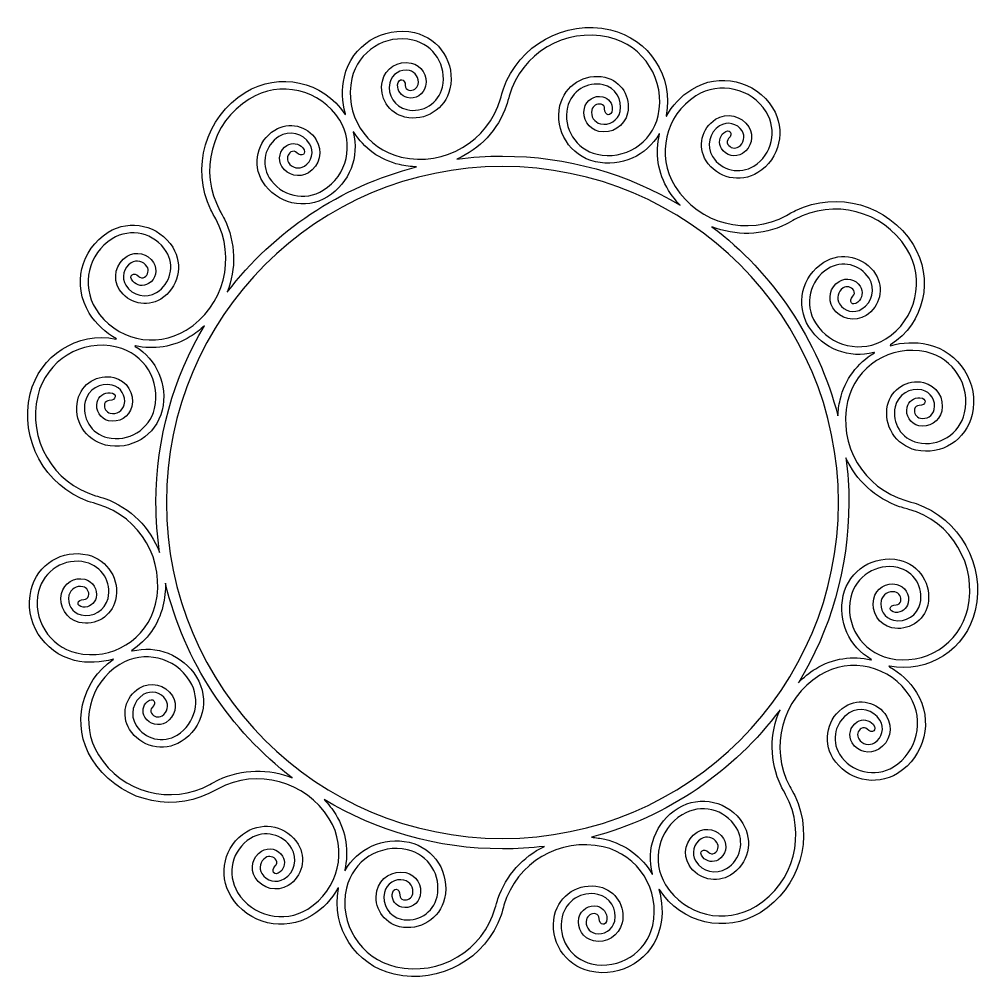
# Model space of a CAD drawing. Header units: centimetres. Extents: x -51.2 to 44.2, y -63.8 to 31.5.
import ezdxf

# ---------------------------------------------------------------- set-up
doc = ezdxf.new("R2010")
doc.units = ezdxf.units.CM
doc.header["$MEASUREMENT"] = 0
doc.layers.add('layer 1', color=7, linetype='Continuous')

msp = doc.modelspace()

# ---------------------------------------------------------------- linework, layer by layer
at = {"layer": 'layer 1', "color": 251}
for points, knots in [([(37.28636, -16.3143), (37.10999, -16.25284), (36.45305, -16.07352), (36.29408, -16.02708), (36.29408, -16.02708), (32.12767, -14.81086), (29.56474, -10.53108), (30.53639, -6.24091), (30.53639, -6.24091), (31.32438, -2.75669), (34.8013, -0.56264), (38.2851, -1.35147), (38.2851, -1.35147), (40.99157, -1.96393), (42.69411, -4.66367), (42.08263, -7.37014), (42.08263, -7.37014), (41.61076, -9.45264), (39.53177, -10.76357), (37.44884, -10.29227), (37.44884, -10.29227), (35.8643, -9.93307), (34.86711, -8.3519), (35.22532, -6.76694), (35.22532, -6.76694), (35.49402, -5.58117), (36.67741, -4.83485), (37.8636, -5.10312), (37.8636, -5.10312), (38.73129, -5.29928), (39.27598, -6.165), (39.08024, -7.03269), (39.08024, -7.03269), (38.94148, -7.64375), (38.33098, -8.02904), (37.71754, -7.88985), (37.71754, -7.88985), (37.31064, -7.79795), (37.05443, -7.39048), (37.14675, -6.98204), (37.14675, -6.98204), (37.19502, -6.76834), (37.38795, -6.62424), (37.6001, -6.62859), (37.6001, -6.62859), (38.30727, -6.64361), (38.40927, -5.9224), (37.67222, -5.87217), (37.67222, -5.87217), (37.08586, -5.83204), (36.54004, -6.22309), (36.40563, -6.81479), (36.40563, -6.81479), (36.22154, -7.63168), (36.73241, -8.44521), (37.55029, -8.63084), (37.55029, -8.63084), (38.57218, -8.86193), (39.58873, -8.22141), (39.82039, -7.19952), (39.82039, -7.19952), (40.10943, -5.92282), (39.30993, -4.65258), (38.03184, -4.36298), (38.03184, -4.36298), (36.43523, -4.00196), (34.84719, -5.00308), (34.48518, -6.59913), (34.48518, -6.59913), (34.03366, -8.59548), (35.28524, -10.58075), (37.28117, -11.03227), (37.28117, -11.03227), (39.77689, -11.5973), (42.2576, -10.03311), (42.8232, -7.53739), (42.8232, -7.53739), (43.5284, -4.41812), (41.57316, -1.31766), (38.45333, -0.61147), (38.45333, -0.61147), (37.19165, -0.32524), (35.93193, -0.3895), (34.77478, -0.73761), (34.77478, -0.73761), (34.68863, -0.76413), (34.75486, -0.6777), (34.77956, -0.6617), (34.77956, -0.6617), (38.10676, 1.48156), (39.0982, 5.90951), (36.9882, 9.27039), (36.9882, 9.27039), (34.51465, 13.21104), (29.50384, 14.58918), (25.40871, 12.61696), (25.40871, 12.61696), (25.23949, 12.53572), (24.6478, 12.20024), (24.50229, 12.12096), (24.50229, 12.12096), (20.69129, 10.04197), (15.85602, 11.26773), (13.51632, 14.9937), (13.51632, 14.9937), (11.6172, 18.01924), (12.53414, 22.02696), (15.55912, 23.92678), (15.55912, 23.92678), (17.90933, 25.40159), (21.02145, 24.68993), (22.49668, 22.33971), (22.49668, 22.33971), (23.63166, 20.53096), (23.0836, 18.1357), (21.27429, 16.99974), (21.27429, 16.99974), (19.89853, 16.13598), (18.0756, 16.5527), (17.21142, 17.92986), (17.21142, 17.92986), (16.56515, 18.95947), (16.87776, 20.32358), (17.90835, 20.97027), (17.90835, 20.97027), (18.66056, 21.44256), (19.65776, 21.21441), (20.13103, 20.4608), (20.13103, 20.4608), (20.46455, 19.92958), (20.30221, 19.22578), (19.77043, 18.8917), (19.77043, 18.8917), (19.41656, 18.66944), (18.94722, 18.77762), (18.7244, 19.13247), (18.7244, 19.13247), (18.60837, 19.3181), (18.64316, 19.55635), (18.79695, 19.70284), (18.79695, 19.70284), (19.30824, 20.19112), (18.87229, 20.77454), (18.31441, 20.29018), (18.31441, 20.29018), (17.86977, 19.90447), (17.75948, 19.24276), (18.08192, 18.72879), (18.08192, 18.72879), (18.52769, 18.01924), (19.46441, 17.80372), (20.17452, 18.24879), (20.17452, 18.24879), (21.06101, 18.80625), (21.33083, 19.97644), (20.77394, 20.86448), (20.77394, 20.86448), (20.07743, 21.97336), (18.61412, 22.30983), (17.50383, 21.61318), (17.50383, 21.61318), (16.11798, 20.74311), (15.69887, 18.91302), (16.56894, 17.52618), (16.56894, 17.52618), (17.65705, 15.79278), (19.94441, 15.26871), (21.6788, 16.35739), (21.6788, 16.35739), (23.84437, 17.71757), (24.49991, 20.57642), (23.13959, 22.74339), (23.13959, 22.74339), (21.43901, 25.45182), (17.86486, 26.27012), (15.156, 24.56968), (15.156, 24.56968), (14.07027, 23.88805), (13.22924, 22.9648), (12.65551, 21.91485), (12.65551, 21.91485), (12.62408, 21.85732), (12.61047, 21.954), (12.61538, 21.97869), (12.61538, 21.97869), (13.3791, 25.80849), (10.95535, 29.57319), (7.12302, 30.44621), (7.12302, 30.44621), (2.58801, 31.47961), (-1.92833, 28.907), (-3.42588, 24.61557), (-3.42588, 24.61557), (-3.4872, 24.43863), (-3.66806, 23.78268), (-3.7145, 23.6237), (-3.7145, 23.6237), (-4.93647, 19.45827), (-9.22019, 16.90166), (-13.50881, 17.87907), (-13.50881, 17.87907), (-16.99261, 18.67281), (-19.1809, 22.15268), (-18.38758, 25.63591), (-18.38758, 25.63591), (-17.77133, 28.34098), (-15.06865, 30.04057), (-12.36373, 29.42376), (-12.36373, 29.42376), (-10.28178, 28.94965), (-8.97366, 26.86953), (-9.44735, 24.78661), (-9.44735, 24.78661), (-9.80893, 23.20263), (-11.39165, 22.20726), (-12.97619, 22.56786), (-12.97619, 22.56786), (-14.1614, 22.8381), (-14.90631, 24.02345), (-14.63607, 25.20908), (-14.63607, 25.20908), (-14.43879, 26.07537), (-13.57265, 26.61964), (-12.70539, 26.4225), (-12.70539, 26.4225), (-12.09349, 26.28275), (-11.70959, 25.67169), (-11.84991, 25.05881), (-11.84991, 25.05881), (-11.94223, 24.65177), (-12.3497, 24.39612), (-12.75856, 24.48886), (-12.75856, 24.48886), (-12.97184, 24.53769), (-13.11636, 24.73104), (-13.11145, 24.94277), (-13.11145, 24.94277), (-13.09601, 25.64994), (-13.81623, 25.75349), (-13.86745, 25.01573), (-13.86745, 25.01573), (-13.90856, 24.42937), (-13.51849, 23.8837), (-12.9268, 23.7483), (-12.9268, 23.7483), (-12.1099, 23.56267), (-11.29539, 24.07312), (-11.10934, 24.89016), (-11.10934, 24.89016), (-10.87628, 25.91204), (-11.51484, 26.92958), (-12.53631, 27.1625), (-12.53631, 27.1625), (-13.81343, 27.45309), (-15.08521, 26.65542), (-15.37622, 25.37788), (-15.37622, 25.37788), (-15.74018, 23.78169), (-14.74145, 22.19182), (-13.14484, 21.82828), (-13.14484, 21.82828), (-11.14891, 21.37395), (-9.16224, 22.62258), (-8.70777, 24.61795), (-8.70777, 24.61795), (-8.13937, 27.11227), (-9.70019, 29.59592), (-12.19493, 30.16433), (-12.19493, 30.16433), (-15.3128, 30.87444), (-18.41719, 28.92299), (-19.12773, 25.80471), (-19.12773, 25.80471), (-19.412, 24.55748), (-19.35447, 23.31235), (-19.01842, 22.16671), (-19.01842, 22.16671), (-18.99724, 22.09473), (-19.0267, 22.07045), (-19.06585, 22.12896), (-19.06585, 22.12896), (-21.22412, 25.37016), (-25.58192, 26.33158), (-28.91249, 24.25974), (-28.91249, 24.25974), (-32.8617, 21.80176), (-34.26061, 16.79628), (-32.30481, 12.69329), (-32.30481, 12.69329), (-32.22455, 12.52464), (-31.89103, 11.93154), (-31.81231, 11.78548), (-31.81231, 11.78548), (-29.74875, 7.9662), (-30.99388, 3.13527), (-34.72897, 0.81171), (-34.72897, 0.81171), (-37.76222, -1.07548), (-41.76615, -0.14311), (-43.65377, 2.89014), (-43.65377, 2.89014), (-45.11946, 5.2457), (-44.39489, 8.35486), (-42.03934, 9.82097), (-42.03934, 9.82097), (-40.22567, 10.9488), (-37.83238, 10.39134), (-36.70371, 8.57767), (-36.70371, 8.57767), (-35.84571, 7.19771), (-36.27057, 5.37717), (-37.65012, 4.51874), (-37.65012, 4.51874), (-38.68267, 3.87625), (-40.04481, 4.19336), (-40.68772, 5.22689), (-40.68772, 5.22689), (-41.15706, 5.98093), (-40.92457, 6.97826), (-40.16955, 7.44704), (-40.16955, 7.44704), (-39.63679, 7.77874), (-38.93397, 7.61429), (-38.60185, 7.08069), (-38.60185, 7.08069), (-38.381, 6.7264), (-38.49128, 6.25748), (-38.84697, 6.03607), (-38.84697, 6.03607), (-39.03261, 5.92059), (-39.27085, 5.95679), (-39.41692, 6.11001), (-39.41692, 6.11001), (-39.90366, 6.62384), (-40.48764, 6.19027), (-40.00609, 5.63001), (-40.00609, 5.63001), (-39.62233, 5.18438), (-38.96105, 5.07129), (-38.44582, 5.39176), (-38.44582, 5.39176), (-37.7343, 5.83458), (-37.51471, 6.7699), (-37.95754, 7.48184), (-37.95754, 7.48184), (-38.51107, 8.37128), (-39.68028, 8.64544), (-40.5707, 8.09192), (-40.5707, 8.09192), (-41.68253, 7.39976), (-42.02433, 5.93799), (-41.33259, 4.82574), (-41.33259, 4.82574), (-40.46729, 3.43596), (-38.63917, 3.00871), (-37.24896, 3.87387), (-37.24896, 3.87387), (-35.51163, 4.95525), (-34.97802, 7.24022), (-36.05926, 8.97798), (-36.05926, 8.97798), (-37.41088, 11.15029), (-40.26721, 11.81649), (-42.44007, 10.46543), (-42.44007, 10.46543), (-45.15524, 8.77593), (-45.98757, 5.20472), (-44.29808, 2.48941), (-44.29808, 2.48941), (-43.61223, 1.38783), (-42.67874, 0.53558), (-41.61434, -0.04293), (-41.61434, -0.04293), (-41.57238, -0.06664), (-41.60816, -0.08404), (-41.6685, -0.07253), (-41.6685, -0.07253), (-45.46645, 0.68459), (-49.21375, -1.69187), (-50.12002, -5.49081), (-50.12002, -5.49081), (-51.19944, -10.01627), (-48.67327, -14.5576), (-44.39728, -16.0992), (-44.39728, -16.0992), (-44.22133, -16.16206), (-43.56677, -16.34952), (-43.40822, -16.39792), (-43.40822, -16.39792), (-39.255, -17.66143), (-36.74328, -21.97138), (-37.76377, -26.25032), (-37.76377, -26.25032), (-38.59273, -29.72528), (-42.09434, -31.8778), (-45.57, -31.0494), (-45.57, -31.0494), (-48.26819, -30.40495), (-49.93972, -27.68599), (-49.2964, -24.98724), (-49.2964, -24.98724), (-48.80096, -22.90964), (-46.70681, -21.62327), (-44.62921, -22.11871), (-44.62921, -22.11871), (-43.04902, -22.4953), (-42.07021, -24.08854), (-42.44723, -25.66971), (-42.44723, -25.66971), (-42.72953, -26.85254), (-43.92162, -27.5844), (-45.10487, -27.30266), (-45.10487, -27.30266), (-45.96919, -27.09668), (-46.50476, -26.22464), (-46.29794, -25.35892), (-46.29794, -25.35892), (-46.15286, -24.74885), (-45.53703, -24.37225), (-44.92611, -24.51733), (-44.92611, -24.51733), (-44.52005, -24.61401), (-44.26819, -25.02442), (-44.36529, -25.43245), (-44.36529, -25.43245), (-44.41664, -25.64558), (-44.61083, -25.78715), (-44.82256, -25.78042), (-44.82256, -25.78042), (-45.52987, -25.75769), (-45.64058, -26.47692), (-44.9038, -26.536), (-44.9038, -26.536), (-44.318, -26.58286), (-43.76784, -26.19813), (-43.62725, -25.60882), (-43.62725, -25.60882), (-43.43235, -24.79291), (-43.93509, -23.97349), (-44.75016, -23.77873), (-44.75016, -23.77873), (-45.7691, -23.53599), (-46.79296, -24.16403), (-47.03654, -25.18297), (-47.03654, -25.18297), (-47.34003, -26.45714), (-46.55513, -27.73664), (-45.28082, -28.04126), (-45.28082, -28.04126), (-43.68856, -28.42122), (-42.08859, -27.43848), (-41.70863, -25.84566), (-41.70863, -25.84566), (-41.23395, -23.85506), (-42.46224, -21.85534), (-44.45326, -21.38067), (-44.45326, -21.38067), (-46.94183, -20.78701), (-49.44092, -22.32174), (-50.03443, -24.81073), (-50.03443, -24.81073), (-50.77696, -27.92185), (-48.85694, -31.04547), (-45.74595, -31.78744), (-45.74595, -31.78744), (-44.44077, -32.09879), (-43.13461, -32.03453), (-41.93874, -31.66466), (-41.93874, -31.66466), (-41.8923, -31.65119), (-41.88654, -31.67631), (-41.92807, -31.70535), (-41.92807, -31.70535), (-45.1363, -33.86265), (-46.09392, -38.18747), (-44.04636, -41.50738), (-44.04636, -41.50738), (-41.60325, -45.46683), (-36.60353, -46.88412), (-32.49282, -44.94375), (-32.49282, -44.94375), (-32.32417, -44.86447), (-31.72967, -44.53292), (-31.5836, -44.45462), (-31.5836, -44.45462), (-27.75619, -42.4065), (-22.93003, -43.67014), (-20.62092, -47.41295), (-20.62092, -47.41295), (-18.74482, -50.45393), (-19.69234, -54.45393), (-22.73373, -56.32947), (-22.73373, -56.32947), (-25.09462, -57.78647), (-28.20083, -57.05025), (-29.65783, -54.68895), (-29.65783, -54.68895), (-30.77878, -52.87135), (-30.21178, -50.48059), (-28.39418, -49.35907), (-28.39418, -49.35907), (-27.01127, -48.50542), (-25.19227, -48.93702), (-24.33862, -50.32007), (-24.33862, -50.32007), (-23.70062, -51.35445), (-24.02348, -52.71617), (-25.05842, -53.35529), (-25.05842, -53.35529), (-25.81484, -53.82168), (-26.81021, -53.58484), (-27.27716, -52.82828), (-27.27716, -52.82828), (-27.60633, -52.29467), (-27.43908, -51.59283), (-26.90449, -51.26268), (-26.90449, -51.26268), (-26.54965, -51.04323), (-26.08073, -51.15478), (-25.86128, -51.51159), (-25.86128, -51.51159), (-25.74622, -51.69765), (-25.78298, -51.93604), (-25.93719, -52.08056), (-25.93719, -52.08056), (-26.45297, -52.56533), (-26.02081, -53.1517), (-25.45957, -52.67169), (-25.45957, -52.67169), (-25.01239, -52.28934), (-24.8965, -51.62861), (-25.215, -51.11227), (-25.215, -51.11227), (-25.6553, -50.39934), (-26.5902, -50.17597), (-27.30368, -50.61641), (-27.30368, -50.61641), (-28.19508, -51.16643), (-28.47346, -52.3348), (-27.92344, -53.22718), (-27.92344, -53.22718), (-27.23549, -54.3414), (-25.77471, -54.68895), (-24.66007, -54.00156), (-24.66007, -54.00156), (-23.2665, -53.14159), (-22.83293, -51.31488), (-23.69276, -49.92172), (-23.69276, -49.92172), (-24.76685, -48.17962), (-27.05042, -47.63815), (-28.79253, -48.71224), (-28.79253, -48.71224), (-30.96974, -50.05614), (-31.64646, -52.91008), (-30.30354, -55.08772), (-30.30354, -55.08772), (-28.62429, -57.80864), (-25.05687, -58.65514), (-22.33497, -56.97575), (-22.33497, -56.97575), (-21.22174, -56.28836), (-20.36036, -55.34827), (-19.77835, -54.27517), (-19.77835, -54.27517), (-19.7291, -54.18467), (-19.69234, -54.23785), (-19.70581, -54.30646), (-19.70581, -54.30646), (-20.46279, -58.13444), (-18.03919, -61.89381), (-14.20924, -62.76584), (-14.20924, -62.76584), (-9.67269, -63.79727), (-5.15789, -61.22326), (-3.66132, -56.93085), (-3.66132, -56.93085), (-3.60043, -56.75434), (-3.41957, -56.09796), (-3.37312, -55.93899), (-3.37312, -55.93899), (-2.15311, -51.77314), (2.13074, -49.21554), (6.41978, -50.19098), (6.41978, -50.19098), (9.904, -50.98318), (12.09328, -54.46319), (11.30052, -57.94642), (11.30052, -57.94642), (10.68567, -60.65247), (7.98355, -62.35207), (5.27807, -61.73708), (5.27807, -61.73708), (3.19598, -61.26339), (1.88702, -59.18299), (2.36071, -57.10006), (2.36071, -57.10006), (2.72089, -55.51595), (4.30402, -54.51973), (5.88856, -54.88076), (5.88856, -54.88076), (7.0742, -55.15001), (7.81911, -56.33438), (7.54943, -57.521), (7.54943, -57.521), (7.35215, -58.38728), (6.48601, -58.93211), (5.61874, -58.73525), (5.61874, -58.73525), (5.00783, -58.59564), (4.62295, -57.98417), (4.76228, -57.37171), (4.76228, -57.37171), (4.85503, -56.96424), (5.26305, -56.70845), (5.67192, -56.80176), (5.67192, -56.80176), (5.88519, -56.84961), (6.02915, -57.04296), (6.02438, -57.25469), (6.02438, -57.25469), (6.00937, -57.96242), (6.73015, -58.06485), (6.7808, -57.32821), (6.7808, -57.32821), (6.82149, -56.74087), (6.43143, -56.19604), (5.84015, -56.06078), (5.84015, -56.06078), (5.02284, -55.87514), (4.20833, -56.3856), (4.0227, -57.20347), (4.0227, -57.20347), (3.78964, -58.2248), (4.42876, -59.2429), (5.45051, -59.47484), (5.45051, -59.47484), (6.72763, -59.76542), (7.99899, -58.96691), (8.28999, -57.68979), (8.28999, -57.68979), (8.65256, -56.09319), (7.6534, -54.50374), (6.0568, -54.14019), (6.0568, -54.14019), (4.06128, -53.68684), (2.07461, -54.9359), (1.62071, -56.93183), (1.62071, -56.93183), (1.05272, -59.42601), (2.61495, -61.90924), (5.10983, -62.47666), (5.10983, -62.47666), (8.22854, -63.18636), (11.33139, -61.2335), (12.04108, -58.11508), (12.04108, -58.11508), (12.33209, -56.83516), (12.2639, -55.55748), (11.90372, -54.38728), (11.90372, -54.38728), (11.88113, -54.31432), (11.95788, -54.38237), (11.96953, -54.40075), (11.96953, -54.40075), (14.08584, -57.75644), (18.51604, -58.78605), (21.89783, -56.69541), (21.89783, -56.69541), (25.85532, -54.24949), (27.26826, -49.24795), (25.32452, -45.13906), (25.32452, -45.13906), (25.24426, -44.96985), (24.91271, -44.37577), (24.83441, -44.23027), (24.83441, -44.23027), (22.78193, -40.40439), (24.04165, -35.57725), (27.78306, -33.26464), (27.78306, -33.26464), (30.82207, -31.38629), (34.82305, -32.32988), (36.70154, -35.36889), (36.70154, -35.36889), (38.16036, -37.72879), (37.42709, -40.83599), (35.06677, -42.29439), (35.06677, -42.29439), (33.25016, -43.4173), (30.85841, -42.85311), (29.73592, -41.03607), (29.73592, -41.03607), (28.88086, -39.65358), (29.31147, -37.83416), (30.69396, -36.97953), (30.69396, -36.97953), (31.72792, -36.33999), (33.08964, -36.66242), (33.7296, -37.69694), (33.7296, -37.69694), (34.19656, -38.45336), (33.96126, -39.44817), (33.2047, -39.91653), (33.2047, -39.91653), (32.67109, -40.2457), (31.96813, -40.07943), (31.63756, -39.5454), (31.63756, -39.5454), (31.41811, -39.18999), (31.52924, -38.72163), (31.88647, -38.50078), (31.88647, -38.50078), (32.07168, -38.38573), (32.31049, -38.42249), (32.45543, -38.57711), (32.45543, -38.57711), (32.94035, -39.09192), (33.52657, -38.65976), (33.04615, -38.09809), (33.04615, -38.09809), (32.6638, -37.65148), (32.00307, -37.53642), (31.48672, -37.85549), (31.48672, -37.85549), (30.77422, -38.29579), (30.55183, -39.23167), (30.99269, -39.94459), (30.99269, -39.94459), (31.54285, -40.83557), (32.71206, -41.11254), (33.60402, -40.56196), (33.60402, -40.56196), (34.71768, -39.87303), (35.06383, -38.41183), (34.37504, -37.29803), (34.37504, -37.29803), (33.51409, -35.90502), (31.68681, -35.47328), (30.29422, -36.33423), (30.29422, -36.33423), (28.55351, -37.40972), (28.01359, -39.69371), (29.09006, -41.4354), (29.09006, -41.4354), (30.43537, -43.61107), (33.28973, -44.28639), (35.46596, -42.94066), (35.46596, -42.94066), (38.18646, -41.25889), (39.02861, -37.69063), (37.34782, -34.97012), (37.34782, -34.97012), (36.66282, -33.86265), (35.72792, -33.00506), (34.66113, -32.42361), (34.66113, -32.42361), (34.58859, -32.38446), (34.59547, -32.34433), (34.6558, -32.35598), (34.6558, -32.35598), (38.4929, -33.12264), (42.26335, -30.69357), (43.13202, -26.85492), (43.13202, -26.85492), (44.15924, -22.31795), (41.5799, -17.80553), (37.28636, -16.3143)], [0, 0, 0, 0, 0.00520833, 0.00520833, 0.00520833, 0.00520833, 0.01041667, 0.01041667, 0.01041667, 0.01041667, 0.015625, 0.015625, 0.015625, 0.015625, 0.02083333, 0.02083333, 0.02083333, 0.02083333, 0.02604167, 0.02604167, 0.02604167, 0.02604167, 0.03125, 0.03125, 0.03125, 0.03125, 0.03645833, 0.03645833, 0.03645833, 0.03645833, 0.04166667, 0.04166667, 0.04166667, 0.04166667, 0.046875, 0.046875, 0.046875, 0.046875, 0.05208333, 0.05208333, 0.05208333, 0.05208333, 0.05729167, 0.05729167, 0.05729167, 0.05729167, 0.0625, 0.0625, 0.0625, 0.0625, 0.06770833, 0.06770833, 0.06770833, 0.06770833, 0.07291667, 0.07291667, 0.07291667, 0.07291667, 0.078125, 0.078125, 0.078125, 0.078125, 0.08333333, 0.08333333, 0.08333333, 0.08333333, 0.08854167, 0.08854167, 0.08854167, 0.08854167, 0.09375, 0.09375, 0.09375, 0.09375, 0.09895833, 0.09895833, 0.09895833, 0.09895833, 0.10416667, 0.10416667, 0.10416667, 0.10416667, 0.109375, 0.109375, 0.109375, 0.109375, 0.11458333, 0.11458333, 0.11458333, 0.11458333, 0.11979167, 0.11979167, 0.11979167, 0.11979167, 0.125, 0.125, 0.125, 0.125, 0.13020833, 0.13020833, 0.13020833, 0.13020833, 0.13541667, 0.13541667, 0.13541667, 0.13541667, 0.140625, 0.140625, 0.140625, 0.140625, 0.14583333, 0.14583333, 0.14583333, 0.14583333, 0.15104167, 0.15104167, 0.15104167, 0.15104167, 0.15625, 0.15625, 0.15625, 0.15625, 0.16145833, 0.16145833, 0.16145833, 0.16145833, 0.16666667, 0.16666667, 0.16666667, 0.16666667, 0.171875, 0.171875, 0.171875, 0.171875, 0.17708333, 0.17708333, 0.17708333, 0.17708333, 0.18229167, 0.18229167, 0.18229167, 0.18229167, 0.1875, 0.1875, 0.1875, 0.1875, 0.19270833, 0.19270833, 0.19270833, 0.19270833, 0.19791667, 0.19791667, 0.19791667, 0.19791667, 0.203125, 0.203125, 0.203125, 0.203125, 0.20833333, 0.20833333, 0.20833333, 0.20833333, 0.21354167, 0.21354167, 0.21354167, 0.21354167, 0.21875, 0.21875, 0.21875, 0.21875, 0.22395833, 0.22395833, 0.22395833, 0.22395833, 0.22916667, 0.22916667, 0.22916667, 0.22916667, 0.234375, 0.234375, 0.234375, 0.234375, 0.23958333, 0.23958333, 0.23958333, 0.23958333, 0.24479167, 0.24479167, 0.24479167, 0.24479167, 0.25, 0.25, 0.25, 0.25, 0.25520833, 0.25520833, 0.25520833, 0.25520833, 0.26041667, 0.26041667, 0.26041667, 0.26041667, 0.265625, 0.265625, 0.265625, 0.265625, 0.27083333, 0.27083333, 0.27083333, 0.27083333, 0.27604167, 0.27604167, 0.27604167, 0.27604167, 0.28125, 0.28125, 0.28125, 0.28125, 0.28645833, 0.28645833, 0.28645833, 0.28645833, 0.29166667, 0.29166667, 0.29166667, 0.29166667, 0.296875, 0.296875, 0.296875, 0.296875, 0.30208333, 0.30208333, 0.30208333, 0.30208333, 0.30729167, 0.30729167, 0.30729167, 0.30729167, 0.3125, 0.3125, 0.3125, 0.3125, 0.31770833, 0.31770833, 0.31770833, 0.31770833, 0.32291667, 0.32291667, 0.32291667, 0.32291667, 0.328125, 0.328125, 0.328125, 0.328125, 0.33333333, 0.33333333, 0.33333333, 0.33333333, 0.33854167, 0.33854167, 0.33854167, 0.33854167, 0.34375, 0.34375, 0.34375, 0.34375, 0.34895833, 0.34895833, 0.34895833, 0.34895833, 0.35416667, 0.35416667, 0.35416667, 0.35416667, 0.359375, 0.359375, 0.359375, 0.359375, 0.36458333, 0.36458333, 0.36458333, 0.36458333, 0.36979167, 0.36979167, 0.36979167, 0.36979167, 0.375, 0.375, 0.375, 0.375, 0.38020833, 0.38020833, 0.38020833, 0.38020833, 0.38541667, 0.38541667, 0.38541667, 0.38541667, 0.390625, 0.390625, 0.390625, 0.390625, 0.39583333, 0.39583333, 0.39583333, 0.39583333, 0.40104167, 0.40104167, 0.40104167, 0.40104167, 0.40625, 0.40625, 0.40625, 0.40625, 0.41145833, 0.41145833, 0.41145833, 0.41145833, 0.41666667, 0.41666667, 0.41666667, 0.41666667, 0.421875, 0.421875, 0.421875, 0.421875, 0.42708333, 0.42708333, 0.42708333, 0.42708333, 0.43229167, 0.43229167, 0.43229167, 0.43229167, 0.4375, 0.4375, 0.4375, 0.4375, 0.44270833, 0.44270833, 0.44270833, 0.44270833, 0.44791667, 0.44791667, 0.44791667, 0.44791667, 0.453125, 0.453125, 0.453125, 0.453125, 0.45833333, 0.45833333, 0.45833333, 0.45833333, 0.46354167, 0.46354167, 0.46354167, 0.46354167, 0.46875, 0.46875, 0.46875, 0.46875, 0.47395833, 0.47395833, 0.47395833, 0.47395833, 0.47916667, 0.47916667, 0.47916667, 0.47916667, 0.484375, 0.484375, 0.484375, 0.484375, 0.48958333, 0.48958333, 0.48958333, 0.48958333, 0.49479167, 0.49479167, 0.49479167, 0.49479167, 0.5, 0.5, 0.5, 0.5, 0.50520833, 0.50520833, 0.50520833, 0.50520833, 0.51041667, 0.51041667, 0.51041667, 0.51041667, 0.515625, 0.515625, 0.515625, 0.515625, 0.52083333, 0.52083333, 0.52083333, 0.52083333, 0.52604167, 0.52604167, 0.52604167, 0.52604167, 0.53125, 0.53125, 0.53125, 0.53125, 0.53645833, 0.53645833, 0.53645833, 0.53645833, 0.54166667, 0.54166667, 0.54166667, 0.54166667, 0.546875, 0.546875, 0.546875, 0.546875, 0.55208333, 0.55208333, 0.55208333, 0.55208333, 0.55729167, 0.55729167, 0.55729167, 0.55729167, 0.5625, 0.5625, 0.5625, 0.5625, 0.56770833, 0.56770833, 0.56770833, 0.56770833, 0.57291667, 0.57291667, 0.57291667, 0.57291667, 0.578125, 0.578125, 0.578125, 0.578125, 0.58333333, 0.58333333, 0.58333333, 0.58333333, 0.58854167, 0.58854167, 0.58854167, 0.58854167, 0.59375, 0.59375, 0.59375, 0.59375, 0.59895833, 0.59895833, 0.59895833, 0.59895833, 0.60416667, 0.60416667, 0.60416667, 0.60416667, 0.609375, 0.609375, 0.609375, 0.609375, 0.61458333, 0.61458333, 0.61458333, 0.61458333, 0.61979167, 0.61979167, 0.61979167, 0.61979167, 0.625, 0.625, 0.625, 0.625, 0.63020833, 0.63020833, 0.63020833, 0.63020833, 0.63541667, 0.63541667, 0.63541667, 0.63541667, 0.640625, 0.640625, 0.640625, 0.640625, 0.64583333, 0.64583333, 0.64583333, 0.64583333, 0.65104167, 0.65104167, 0.65104167, 0.65104167, 0.65625, 0.65625, 0.65625, 0.65625, 0.66145833, 0.66145833, 0.66145833, 0.66145833, 0.66666667, 0.66666667, 0.66666667, 0.66666667, 0.671875, 0.671875, 0.671875, 0.671875, 0.67708333, 0.67708333, 0.67708333, 0.67708333, 0.68229167, 0.68229167, 0.68229167, 0.68229167, 0.6875, 0.6875, 0.6875, 0.6875, 0.69270833, 0.69270833, 0.69270833, 0.69270833, 0.69791667, 0.69791667, 0.69791667, 0.69791667, 0.703125, 0.703125, 0.703125, 0.703125, 0.70833333, 0.70833333, 0.70833333, 0.70833333, 0.71354167, 0.71354167, 0.71354167, 0.71354167, 0.71875, 0.71875, 0.71875, 0.71875, 0.72395833, 0.72395833, 0.72395833, 0.72395833, 0.72916667, 0.72916667, 0.72916667, 0.72916667, 0.734375, 0.734375, 0.734375, 0.734375, 0.73958333, 0.73958333, 0.73958333, 0.73958333, 0.74479167, 0.74479167, 0.74479167, 0.74479167, 0.75, 0.75, 0.75, 0.75, 0.75520833, 0.75520833, 0.75520833, 0.75520833, 0.76041667, 0.76041667, 0.76041667, 0.76041667, 0.765625, 0.765625, 0.765625, 0.765625, 0.77083333, 0.77083333, 0.77083333, 0.77083333, 0.77604167, 0.77604167, 0.77604167, 0.77604167, 0.78125, 0.78125, 0.78125, 0.78125, 0.78645833, 0.78645833, 0.78645833, 0.78645833, 0.79166667, 0.79166667, 0.79166667, 0.79166667, 0.796875, 0.796875, 0.796875, 0.796875, 0.80208333, 0.80208333, 0.80208333, 0.80208333, 0.80729167, 0.80729167, 0.80729167, 0.80729167, 0.8125, 0.8125, 0.8125, 0.8125, 0.81770833, 0.81770833, 0.81770833, 0.81770833, 0.82291667, 0.82291667, 0.82291667, 0.82291667, 0.828125, 0.828125, 0.828125, 0.828125, 0.83333333, 0.83333333, 0.83333333, 0.83333333, 0.83854167, 0.83854167, 0.83854167, 0.83854167, 0.84375, 0.84375, 0.84375, 0.84375, 0.84895833, 0.84895833, 0.84895833, 0.84895833, 0.85416667, 0.85416667, 0.85416667, 0.85416667, 0.859375, 0.859375, 0.859375, 0.859375, 0.86458333, 0.86458333, 0.86458333, 0.86458333, 0.86979167, 0.86979167, 0.86979167, 0.86979167, 0.875, 0.875, 0.875, 0.875, 0.88020833, 0.88020833, 0.88020833, 0.88020833, 0.88541667, 0.88541667, 0.88541667, 0.88541667, 0.890625, 0.890625, 0.890625, 0.890625, 0.89583333, 0.89583333, 0.89583333, 0.89583333, 0.90104167, 0.90104167, 0.90104167, 0.90104167, 0.90625, 0.90625, 0.90625, 0.90625, 0.91145833, 0.91145833, 0.91145833, 0.91145833, 0.91666667, 0.91666667, 0.91666667, 0.91666667, 0.921875, 0.921875, 0.921875, 0.921875, 0.92708333, 0.92708333, 0.92708333, 0.92708333, 0.93229167, 0.93229167, 0.93229167, 0.93229167, 0.9375, 0.9375, 0.9375, 0.9375, 0.94270833, 0.94270833, 0.94270833, 0.94270833, 0.94791667, 0.94791667, 0.94791667, 0.94791667, 0.953125, 0.953125, 0.953125, 0.953125, 0.95833333, 0.95833333, 0.95833333, 0.95833333, 0.96354167, 0.96354167, 0.96354167, 0.96354167, 0.96875, 0.96875, 0.96875, 0.96875, 0.97395833, 0.97395833, 0.97395833, 0.97395833, 0.97916667, 0.97916667, 0.97916667, 0.97916667, 0.984375, 0.984375, 0.984375, 0.984375, 0.98958333, 0.98958333, 0.98958333, 0.98958333, 0.99479167, 0.99479167, 0.99479167, 0.99479167, 1, 1, 1, 1]), ([(-3.1179, 23.00002), (-3.06472, 23.15324), (-2.89648, 23.76037), (-2.85551, 23.90545), (-2.85551, 23.90545), (-1.65613, 28.10413), (2.64694, 30.68783), (6.95493, 29.70663), (6.95493, 29.70663), (10.43859, 28.91289), (12.62688, 25.43246), (11.83314, 21.94923), (11.83314, 21.94923), (11.21731, 19.24416), (8.51519, 17.54456), (5.80929, 18.16137), (5.80929, 18.16137), (3.72776, 18.63563), (2.41922, 20.71603), (2.89389, 22.79853), (2.89389, 22.79853), (3.25505, 24.38251), (4.83763, 25.3783), (6.42217, 25.01672), (6.42217, 25.01672), (7.60738, 24.74704), (8.35285, 23.56225), (8.08219, 22.37605), (8.08219, 22.37605), (7.88492, 21.50977), (7.01863, 20.9655), (6.15151, 21.1632), (6.15151, 21.1632), (5.54003, 21.30239), (5.15614, 21.91387), (5.29547, 22.52633), (5.29547, 22.52633), (5.38821, 22.93337), (5.79624, 23.18958), (6.20468, 23.09669), (6.20468, 23.09669), (6.41838, 23.04786), (6.56234, 22.85409), (6.55757, 22.64279), (6.55757, 22.64279), (6.54199, 21.93519), (7.26277, 21.83178), (7.31357, 22.5694), (7.31357, 22.5694), (7.3551, 23.15576), (6.96447, 23.70144), (6.37334, 23.83628), (6.37334, 23.83628), (5.55588, 24.02247), (4.74138, 23.51202), (4.55532, 22.69456), (4.55532, 22.69456), (4.32325, 21.67323), (4.9604, 20.65611), (5.98271, 20.42264), (5.98271, 20.42264), (7.25941, 20.13261), (8.53119, 20.93014), (8.82262, 22.20726), (8.82262, 22.20726), (9.18574, 23.80344), (8.18757, 25.39373), (6.59138, 25.75686), (6.59138, 25.75686), (4.59545, 26.21175), (2.60878, 24.96312), (2.15389, 22.96719), (2.15389, 22.96719), (1.58535, 20.47343), (3.14673, 17.98921), (5.64105, 17.42081), (5.64105, 17.42081), (8.18364, 16.84217), (10.71472, 18.03327), (11.9482, 20.18242), (11.9482, 20.18242), (11.9691, 20.2182), (11.983, 20.19252), (11.97149, 20.1437), (11.97149, 20.1437), (11.52768, 18.31263), (11.79259, 16.31193), (12.87439, 14.5896), (12.87439, 14.5896), (13.20609, 14.06077), (13.58591, 13.5788), (14.00124, 13.14383), (14.00124, 13.14383), (8.87537, 16.21132), (2.88042, 17.97672), (-3.52789, 17.97672), (-3.52789, 17.97672), (-5.04957, 17.97672), (-6.54809, 17.87612), (-8.01758, 17.68277), (-8.01758, 17.68277), (-5.77554, 18.67421), (-3.95949, 20.56042), (-3.1179, 23.00002)], [0, 0, 0, 0, 0.03846154, 0.03846154, 0.03846154, 0.03846154, 0.07692308, 0.07692308, 0.07692308, 0.07692308, 0.11538462, 0.11538462, 0.11538462, 0.11538462, 0.15384615, 0.15384615, 0.15384615, 0.15384615, 0.19230769, 0.19230769, 0.19230769, 0.19230769, 0.23076923, 0.23076923, 0.23076923, 0.23076923, 0.26923077, 0.26923077, 0.26923077, 0.26923077, 0.30769231, 0.30769231, 0.30769231, 0.30769231, 0.34615385, 0.34615385, 0.34615385, 0.34615385, 0.38461538, 0.38461538, 0.38461538, 0.38461538, 0.42307692, 0.42307692, 0.42307692, 0.42307692, 0.46153846, 0.46153846, 0.46153846, 0.46153846, 0.5, 0.5, 0.5, 0.5, 0.53846154, 0.53846154, 0.53846154, 0.53846154, 0.57692308, 0.57692308, 0.57692308, 0.57692308, 0.61538462, 0.61538462, 0.61538462, 0.61538462, 0.65384615, 0.65384615, 0.65384615, 0.65384615, 0.69230769, 0.69230769, 0.69230769, 0.69230769, 0.73076923, 0.73076923, 0.73076923, 0.73076923, 0.76923077, 0.76923077, 0.76923077, 0.76923077, 0.80769231, 0.80769231, 0.80769231, 0.80769231, 0.84615385, 0.84615385, 0.84615385, 0.84615385, 0.88461538, 0.88461538, 0.88461538, 0.88461538, 0.92307692, 0.92307692, 0.92307692, 0.92307692, 0.96153846, 0.96153846, 0.96153846, 0.96153846, 1, 1, 1, 1]), ([(-30.9494, 11.76233), (-31.01899, 11.90825), (-31.3274, 12.45785), (-31.39994, 12.58988), (-31.39994, 12.58988), (-33.50222, 16.4173), (-32.26229, 21.2812), (-28.5112, 23.61486), (-28.5112, 23.61486), (-25.47753, 25.50205), (-21.47402, 24.57011), (-19.58598, 21.53643), (-19.58598, 21.53643), (-18.12085, 19.18088), (-18.84542, 16.07171), (-21.20097, 14.60602), (-21.20097, 14.60602), (-23.01408, 13.47735), (-25.40737, 14.03565), (-26.53604, 15.84974), (-26.53604, 15.84974), (-27.3946, 17.22886), (-26.97016, 19.04941), (-25.58963, 19.90825), (-25.58963, 19.90825), (-24.55764, 20.55032), (-23.19494, 20.23265), (-22.55203, 19.19968), (-22.55203, 19.19968), (-22.08311, 18.44565), (-22.31518, 17.44929), (-23.07076, 16.97953), (-23.07076, 16.97953), (-23.60296, 16.64741), (-24.30578, 16.8127), (-24.6379, 17.34546), (-24.6379, 17.34546), (-24.85875, 17.70073), (-24.74847, 18.16909), (-24.39278, 18.3905), (-24.39278, 18.3905), (-24.20715, 18.50598), (-23.9689, 18.4702), (-23.82339, 18.316), (-23.82339, 18.316), (-23.33651, 17.80274), (-22.75169, 18.23672), (-23.23451, 18.79656), (-23.23451, 18.79656), (-23.61784, 19.24219), (-24.27912, 19.35529), (-24.79393, 19.03481), (-24.79393, 19.03481), (-25.50545, 18.59199), (-25.72504, 17.65667), (-25.28221, 16.94473), (-25.28221, 16.94473), (-24.72924, 16.05474), (-23.55947, 15.78169), (-22.67003, 16.33508), (-22.67003, 16.33508), (-21.55764, 17.02682), (-21.21598, 18.48858), (-21.90772, 19.60083), (-21.90772, 19.60083), (-22.77246, 20.99118), (-24.60058, 21.41801), (-25.99079, 20.55313), (-25.99079, 20.55313), (-27.72854, 19.47132), (-28.26173, 17.18635), (-27.18091, 15.44817), (-27.18091, 15.44817), (-25.82943, 13.27629), (-22.97254, 12.61009), (-20.80024, 13.96115), (-20.80024, 13.96115), (-18.59595, 15.33255), (-17.63411, 17.94333), (-18.25274, 20.32989), (-18.25274, 20.32989), (-18.27014, 20.3971), (-18.23338, 20.40383), (-18.19381, 20.34196), (-18.19381, 20.34196), (-17.2077, 18.77482), (-15.62555, 17.58231), (-13.67746, 17.13906), (-13.67746, 17.13906), (-13.11538, 17.01096), (-12.55455, 16.93884), (-11.99878, 16.91765), (-11.99878, 16.91765), (-19.54249, 14.99426), (-26.08171, 10.56112), (-30.67874, 4.56182), (-30.67874, 4.56182), (-29.79309, 6.83655), (-29.83476, 9.44494), (-30.9494, 11.76233)], [0, 0, 0, 0, 0.04, 0.04, 0.04, 0.04, 0.08, 0.08, 0.08, 0.08, 0.12, 0.12, 0.12, 0.12, 0.16, 0.16, 0.16, 0.16, 0.2, 0.2, 0.2, 0.2, 0.24, 0.24, 0.24, 0.24, 0.28, 0.28, 0.28, 0.28, 0.32, 0.32, 0.32, 0.32, 0.36, 0.36, 0.36, 0.36, 0.4, 0.4, 0.4, 0.4, 0.44, 0.44, 0.44, 0.44, 0.48, 0.48, 0.48, 0.48, 0.52, 0.52, 0.52, 0.52, 0.56, 0.56, 0.56, 0.56, 0.6, 0.6, 0.6, 0.6, 0.64, 0.64, 0.64, 0.64, 0.68, 0.68, 0.68, 0.68, 0.72, 0.72, 0.72, 0.72, 0.76, 0.76, 0.76, 0.76, 0.8, 0.8, 0.8, 0.8, 0.84, 0.84, 0.84, 0.84, 0.88, 0.88, 0.88, 0.88, 0.92, 0.92, 0.92, 0.92, 0.96, 0.96, 0.96, 0.96, 1, 1, 1, 1]), ([(-3.52789, -49.3682), (-21.84051, -49.3682), (-36.68716, -34.52253), (-36.68716, -16.20892), (-36.68716, -16.20892), (-36.68716, 2.10468), (-21.84051, 16.95091), (-3.52789, 16.95091), (-3.52789, 16.95091), (14.78572, 16.95091), (29.63251, 2.10468), (29.63251, -16.20892), (29.63251, -16.20892), (29.63251, -34.52253), (14.78572, -49.3682), (-3.52789, -49.3682)], [0, 0, 0, 0, 0.25, 0.25, 0.25, 0.25, 0.5, 0.5, 0.5, 0.5, 0.75, 0.75, 0.75, 0.75, 1, 1, 1, 1]), ([(24.48251, 11.25762), (24.62801, 11.32876), (25.17663, 11.63857), (25.30909, 11.71195), (25.30909, 11.71195), (29.12738, 13.82968), (33.99648, 12.60925), (36.34571, 8.86728), (36.34571, 8.86728), (38.24455, 5.84132), (37.32845, 1.83402), (34.30193, -0.06622), (34.30193, -0.06622), (31.9527, -1.54047), (28.84073, -0.82853), (27.36591, 1.52028), (27.36591, 1.52028), (26.23037, 3.33016), (26.77801, 5.72528), (28.58733, 6.86124), (28.58733, 6.86124), (29.96308, 7.72458), (31.78643, 7.30785), (32.64977, 5.93126), (32.64977, 5.93126), (33.2966, 4.90165), (32.98427, 3.5374), (31.95466, 2.89071), (31.95466, 2.89071), (31.20161, 2.418), (30.20428, 2.64713), (29.73115, 3.40018), (29.73115, 3.40018), (29.39805, 3.93098), (29.55996, 4.63478), (30.09175, 4.96872), (30.09175, 4.96872), (30.44505, 5.19069), (30.91439, 5.08335), (31.13777, 4.72809), (31.13777, 4.72809), (31.25381, 4.54287), (31.21803, 4.30463), (31.06523, 4.15772), (31.06523, 4.15772), (30.55337, 3.66944), (30.98932, 3.08644), (31.54762, 3.5708), (31.54762, 3.5708), (31.99142, 3.95651), (32.10255, 4.6178), (31.77969, 5.13218), (31.77969, 5.13218), (31.33406, 5.84174), (30.39819, 6.05782), (29.68765, 5.61163), (29.68765, 5.61163), (28.80102, 5.05431), (28.53134, 3.88355), (29.08866, 2.99608), (29.08866, 2.99608), (29.78474, 1.8872), (31.24791, 1.55129), (32.35778, 2.24738), (32.35778, 2.24738), (33.7442, 3.11843), (34.16373, 4.94795), (33.29366, 6.33479), (33.29366, 6.33479), (32.20512, 8.0682), (29.91762, 8.59227), (28.18421, 7.50359), (28.18421, 7.50359), (26.01724, 6.14383), (25.36226, 3.28414), (26.72244, 1.11759), (26.72244, 1.11759), (28.1069, -1.08657), (30.73072, -2.03942), (33.12065, -1.40086), (33.12065, -1.40086), (33.20568, -1.37757), (33.2395, -1.40185), (33.17383, -1.44141), (33.17383, -1.44141), (31.51871, -2.42023), (30.2531, -4.04981), (29.79541, -6.07366), (29.79541, -6.07366), (29.6746, -6.60642), (29.60641, -7.13862), (29.58213, -7.66648), (29.58213, -7.66648), (27.63896, -0.11449), (23.1793, 6.42515), (17.15235, 11.01208), (17.15235, 11.01208), (19.46202, 10.08209), (22.12542, 10.11198), (24.48251, 11.25762)], [0, 0, 0, 0, 0.04, 0.04, 0.04, 0.04, 0.08, 0.08, 0.08, 0.08, 0.12, 0.12, 0.12, 0.12, 0.16, 0.16, 0.16, 0.16, 0.2, 0.2, 0.2, 0.2, 0.24, 0.24, 0.24, 0.24, 0.28, 0.28, 0.28, 0.28, 0.32, 0.32, 0.32, 0.32, 0.36, 0.36, 0.36, 0.36, 0.4, 0.4, 0.4, 0.4, 0.44, 0.44, 0.44, 0.44, 0.48, 0.48, 0.48, 0.48, 0.52, 0.52, 0.52, 0.52, 0.56, 0.56, 0.56, 0.56, 0.6, 0.6, 0.6, 0.6, 0.64, 0.64, 0.64, 0.64, 0.68, 0.68, 0.68, 0.68, 0.72, 0.72, 0.72, 0.72, 0.76, 0.76, 0.76, 0.76, 0.8, 0.8, 0.8, 0.8, 0.84, 0.84, 0.84, 0.84, 0.88, 0.88, 0.88, 0.88, 0.92, 0.92, 0.92, 0.92, 0.96, 0.96, 0.96, 0.96, 1, 1, 1, 1]), ([(-42.77794, -15.80721), (-42.93116, -15.75305), (-43.53675, -15.57907), (-43.68141, -15.53655), (-43.68141, -15.53655), (-47.86746, -14.29367), (-50.40668, -9.9645), (-49.38199, -5.66676), (-49.38199, -5.66676), (-48.55246, -2.19166), (-45.05071, -0.03914), (-41.57519, -0.86712), (-41.57519, -0.86712), (-38.877, -1.51157), (-37.20547, -4.23109), (-37.84922, -6.92984), (-37.84922, -6.92984), (-38.34424, -9.00687), (-40.43825, -10.29367), (-42.51584, -9.79823), (-42.51584, -9.79823), (-44.09659, -9.42121), (-45.07498, -7.8284), (-44.69797, -6.24779), (-44.69797, -6.24779), (-44.41608, -5.06482), (-43.22357, -4.33211), (-42.04018, -4.61484), (-42.04018, -4.61484), (-41.176, -4.82082), (-40.64086, -5.69285), (-40.84725, -6.55759), (-40.84725, -6.55759), (-40.99276, -7.16767), (-41.60816, -7.54511), (-42.21908, -7.3996), (-42.21908, -7.3996), (-42.62514, -7.30195), (-42.877, -6.8921), (-42.77977, -6.48463), (-42.77977, -6.48463), (-42.72911, -6.27192), (-42.53422, -6.12978), (-42.32249, -6.13708), (-42.32249, -6.13708), (-41.61532, -6.15981), (-41.50461, -5.43945), (-42.24139, -5.38052), (-42.24139, -5.38052), (-42.82761, -5.33408), (-43.37735, -5.71839), (-43.51851, -6.30868), (-43.51851, -6.30868), (-43.7127, -7.12361), (-43.21052, -7.94345), (-42.39503, -8.13778), (-42.39503, -8.13778), (-41.37609, -8.38094), (-40.35224, -7.75305), (-40.10865, -6.73397), (-40.10865, -6.73397), (-39.80502, -5.46036), (-40.59006, -4.1803), (-41.86423, -3.87624), (-41.86423, -3.87624), (-43.45663, -3.49628), (-45.0566, -4.4786), (-45.43657, -6.07127), (-45.43657, -6.07127), (-45.91124, -8.06244), (-44.68337, -10.06159), (-42.69179, -10.53641), (-42.69179, -10.53641), (-40.20336, -11.12993), (-37.70428, -9.59464), (-37.11062, -7.10579), (-37.11062, -7.10579), (-36.5098, -4.58678), (-37.65503, -2.06159), (-39.76447, -0.79612), (-39.76447, -0.79612), (-39.81863, -0.76413), (-39.80839, -0.7313), (-39.74805, -0.74491), (-39.74805, -0.74491), (-37.95656, -1.15097), (-36.01043, -0.88017), (-34.32782, 0.16726), (-34.32782, 0.16726), (-33.81779, 0.48436), (-33.35083, 0.84496), (-32.92737, 1.24036), (-32.92737, 1.24036), (-35.96596, -3.86796), (-37.71297, -9.83401), (-37.71297, -16.20892), (-37.71297, -16.20892), (-37.71297, -17.88523), (-37.5902, -19.53319), (-37.35672, -21.14523), (-37.35672, -21.14523), (-38.27085, -18.71868), (-40.21066, -16.72275), (-42.77794, -15.80721)], [0, 0, 0, 0, 0.03846154, 0.03846154, 0.03846154, 0.03846154, 0.07692308, 0.07692308, 0.07692308, 0.07692308, 0.11538462, 0.11538462, 0.11538462, 0.11538462, 0.15384615, 0.15384615, 0.15384615, 0.15384615, 0.19230769, 0.19230769, 0.19230769, 0.19230769, 0.23076923, 0.23076923, 0.23076923, 0.23076923, 0.26923077, 0.26923077, 0.26923077, 0.26923077, 0.30769231, 0.30769231, 0.30769231, 0.30769231, 0.34615385, 0.34615385, 0.34615385, 0.34615385, 0.38461538, 0.38461538, 0.38461538, 0.38461538, 0.42307692, 0.42307692, 0.42307692, 0.42307692, 0.46153846, 0.46153846, 0.46153846, 0.46153846, 0.5, 0.5, 0.5, 0.5, 0.53846154, 0.53846154, 0.53846154, 0.53846154, 0.57692308, 0.57692308, 0.57692308, 0.57692308, 0.61538462, 0.61538462, 0.61538462, 0.61538462, 0.65384615, 0.65384615, 0.65384615, 0.65384615, 0.69230769, 0.69230769, 0.69230769, 0.69230769, 0.73076923, 0.73076923, 0.73076923, 0.73076923, 0.76923077, 0.76923077, 0.76923077, 0.76923077, 0.80769231, 0.80769231, 0.80769231, 0.80769231, 0.84615385, 0.84615385, 0.84615385, 0.84615385, 0.88461538, 0.88461538, 0.88461538, 0.88461538, 0.92307692, 0.92307692, 0.92307692, 0.92307692, 0.96153846, 0.96153846, 0.96153846, 0.96153846, 1, 1, 1, 1]), ([(42.39202, -26.68725), (41.60305, -30.17203), (38.12655, -32.36566), (34.64177, -31.57669), (34.64177, -31.57669), (31.93628, -30.96423), (30.2329, -28.26449), (30.84578, -25.55859), (30.84578, -25.55859), (31.31653, -23.47566), (33.3951, -22.16473), (35.47859, -22.63646), (35.47859, -22.63646), (37.06313, -22.99467), (38.06074, -24.57626), (37.70168, -26.16179), (37.70168, -26.16179), (37.43341, -27.34756), (36.25002, -28.09345), (35.06383, -27.82518), (35.06383, -27.82518), (34.19656, -27.62888), (33.65131, -26.76358), (33.84761, -25.89589), (33.84761, -25.89589), (33.98637, -25.28442), (34.59687, -24.89968), (35.20975, -25.03845), (35.20975, -25.03845), (35.61736, -25.13021), (35.87342, -25.53782), (35.7811, -25.94669), (35.7811, -25.94669), (35.73283, -26.16038), (35.53948, -26.30448), (35.32775, -26.29957), (35.32775, -26.29957), (34.62002, -26.28512), (34.51801, -27.00576), (35.25577, -27.05613), (35.25577, -27.05613), (35.84199, -27.09668), (36.38739, -26.70521), (36.52124, -26.11394), (36.52124, -26.11394), (36.70589, -25.29705), (36.19488, -24.48296), (35.377, -24.29789), (35.377, -24.29789), (34.35511, -24.06679), (33.33813, -24.70633), (33.1076, -25.72822), (33.1076, -25.72822), (32.818, -27.00534), (33.61848, -28.27614), (34.89559, -28.56518), (34.89559, -28.56518), (36.49276, -28.92676), (38.08109, -27.92564), (38.44225, -26.32904), (38.44225, -26.32904), (38.89419, -24.3331), (37.64219, -22.34784), (35.64584, -21.89589), (35.64584, -21.89589), (33.15152, -21.33128), (30.66983, -22.89505), (30.10522, -25.39077), (30.10522, -25.39077), (29.52994, -27.93294), (30.72301, -30.46247), (32.87412, -31.69371), (32.87412, -31.69371), (32.92239, -31.72079), (32.9012, -31.7445), (32.84213, -31.73047), (32.84213, -31.73047), (31.04208, -31.30799), (29.08094, -31.56939), (27.38429, -32.61892), (27.38429, -32.61892), (26.74475, -33.01376), (26.17579, -33.47889), (25.67263, -33.99313), (25.67263, -33.99313), (28.83483, -28.81171), (30.65776, -22.72345), (30.65776, -16.20892), (30.65776, -16.20892), (30.65776, -14.71334), (30.56109, -13.23993), (30.37489, -11.79514), (30.37489, -11.79514), (31.3756, -14.00659), (33.25311, -15.79416), (35.67095, -16.62411), (35.67095, -16.62411), (35.8246, -16.67728), (36.43172, -16.84412), (36.57723, -16.88565), (36.57723, -16.88565), (40.77787, -18.07858), (43.36648, -22.37786), (42.39202, -26.68725)], [0, 0, 0, 0, 0.03846154, 0.03846154, 0.03846154, 0.03846154, 0.07692308, 0.07692308, 0.07692308, 0.07692308, 0.11538462, 0.11538462, 0.11538462, 0.11538462, 0.15384615, 0.15384615, 0.15384615, 0.15384615, 0.19230769, 0.19230769, 0.19230769, 0.19230769, 0.23076923, 0.23076923, 0.23076923, 0.23076923, 0.26923077, 0.26923077, 0.26923077, 0.26923077, 0.30769231, 0.30769231, 0.30769231, 0.30769231, 0.34615385, 0.34615385, 0.34615385, 0.34615385, 0.38461538, 0.38461538, 0.38461538, 0.38461538, 0.42307692, 0.42307692, 0.42307692, 0.42307692, 0.46153846, 0.46153846, 0.46153846, 0.46153846, 0.5, 0.5, 0.5, 0.5, 0.53846154, 0.53846154, 0.53846154, 0.53846154, 0.57692308, 0.57692308, 0.57692308, 0.57692308, 0.61538462, 0.61538462, 0.61538462, 0.61538462, 0.65384615, 0.65384615, 0.65384615, 0.65384615, 0.69230769, 0.69230769, 0.69230769, 0.69230769, 0.73076923, 0.73076923, 0.73076923, 0.73076923, 0.76923077, 0.76923077, 0.76923077, 0.76923077, 0.80769231, 0.80769231, 0.80769231, 0.80769231, 0.84615385, 0.84615385, 0.84615385, 0.84615385, 0.88461538, 0.88461538, 0.88461538, 0.88461538, 0.92307692, 0.92307692, 0.92307692, 0.92307692, 0.96153846, 0.96153846, 0.96153846, 0.96153846, 1, 1, 1, 1]), ([(-31.55652, -43.59129), (-31.70259, -43.66144), (-32.25359, -43.96732), (-32.38647, -44.03986), (-32.38647, -44.03986), (-36.22118, -46.12714), (-41.08017, -44.86882), (-43.4005, -41.10904), (-43.4005, -41.10904), (-45.27605, -38.06806), (-44.32867, -34.06806), (-41.28755, -32.19252), (-41.28755, -32.19252), (-38.92681, -30.73566), (-35.82003, -31.47188), (-34.36402, -33.8336), (-34.36402, -33.8336), (-33.24265, -35.65064), (-33.80909, -38.04154), (-35.6271, -39.16348), (-35.6271, -39.16348), (-37.01015, -40.01671), (-38.82957, -39.58497), (-39.68225, -38.20206), (-39.68225, -38.20206), (-40.32081, -37.16754), (-39.99795, -35.80582), (-38.96301, -35.16684), (-38.96301, -35.16684), (-38.20603, -34.70031), (-37.21122, -34.93673), (-36.74426, -35.69371), (-36.74426, -35.69371), (-36.41453, -36.22732), (-36.58178, -36.92972), (-37.11651, -37.25945), (-37.11651, -37.25945), (-37.4722, -37.47889), (-37.94014, -37.36763), (-38.16015, -37.01096), (-38.16015, -37.01096), (-38.2752, -36.82434), (-38.23788, -36.58651), (-38.08368, -36.44157), (-38.08368, -36.44157), (-37.56789, -35.95665), (-38.00005, -35.37029), (-38.56186, -35.85086), (-38.56186, -35.85086), (-39.00847, -36.23265), (-39.12451, -36.89352), (-38.80642, -37.4093), (-38.80642, -37.4093), (-38.36655, -38.12278), (-37.43165, -38.34602), (-36.7176, -37.90572), (-36.7176, -37.90572), (-35.82635, -37.35556), (-35.54783, -36.18733), (-36.09799, -35.29537), (-36.09799, -35.29537), (-36.7858, -34.18073), (-38.24658, -33.8336), (-39.36136, -34.52099), (-39.36136, -34.52099), (-40.75437, -35.38054), (-41.18849, -37.20725), (-40.32852, -38.60026), (-40.32852, -38.60026), (-39.25402, -40.34195), (-36.97045, -40.88426), (-35.2289, -39.80975), (-35.2289, -39.80975), (-33.05112, -38.46599), (-32.3744, -35.61247), (-33.71774, -33.43484), (-33.71774, -33.43484), (-35.07905, -31.22773), (-37.68197, -30.25509), (-40.06993, -30.86222), (-40.06993, -30.86222), (-40.14443, -30.8806), (-40.16716, -30.84482), (-40.10529, -30.80427), (-40.10529, -30.80427), (-38.61055, -29.82785), (-37.4722, -28.30027), (-37.02559, -26.42571), (-37.02559, -26.42571), (-36.84487, -25.66831), (-36.76742, -24.90979), (-36.78004, -24.16501), (-36.78004, -24.16501), (-34.92625, -31.94122), (-30.41621, -38.68543), (-24.26131, -43.38727), (-24.26131, -43.38727), (-26.5554, -42.45533), (-29.20336, -42.47132), (-31.55652, -43.59129)], [0, 0, 0, 0, 0.04, 0.04, 0.04, 0.04, 0.08, 0.08, 0.08, 0.08, 0.12, 0.12, 0.12, 0.12, 0.16, 0.16, 0.16, 0.16, 0.2, 0.2, 0.2, 0.2, 0.24, 0.24, 0.24, 0.24, 0.28, 0.28, 0.28, 0.28, 0.32, 0.32, 0.32, 0.32, 0.36, 0.36, 0.36, 0.36, 0.4, 0.4, 0.4, 0.4, 0.44, 0.44, 0.44, 0.44, 0.48, 0.48, 0.48, 0.48, 0.52, 0.52, 0.52, 0.52, 0.56, 0.56, 0.56, 0.56, 0.6, 0.6, 0.6, 0.6, 0.64, 0.64, 0.64, 0.64, 0.68, 0.68, 0.68, 0.68, 0.72, 0.72, 0.72, 0.72, 0.76, 0.76, 0.76, 0.76, 0.8, 0.8, 0.8, 0.8, 0.84, 0.84, 0.84, 0.84, 0.88, 0.88, 0.88, 0.88, 0.92, 0.92, 0.92, 0.92, 0.96, 0.96, 0.96, 0.96, 1, 1, 1, 1]), ([(23.97107, -44.20375), (24.04067, -44.35023), (24.34767, -44.90124), (24.41965, -45.03327), (24.41965, -45.03327), (26.51071, -48.86644), (25.25689, -53.72697), (21.49808, -56.04955), (21.49808, -56.04955), (18.4595, -57.92804), (14.45893, -56.98403), (12.5796, -53.94544), (12.5796, -53.94544), (11.12162, -51.58554), (11.85447, -48.47876), (14.21479, -47.01994), (14.21479, -47.01994), (16.03098, -45.89703), (18.42316, -46.46122), (19.54607, -48.27868), (19.54607, -48.27868), (20.40071, -49.66074), (19.97107, -51.48016), (18.58802, -52.33424), (18.58802, -52.33424), (17.55407, -52.97378), (16.19234, -52.65191), (15.55238, -51.61795), (15.55238, -51.61795), (15.08542, -50.86139), (15.32087, -49.86616), (16.07729, -49.39822), (16.07729, -49.39822), (16.61103, -49.06849), (17.31385, -49.2349), (17.64401, -49.76892), (17.64401, -49.76892), (17.86387, -50.12476), (17.75275, -50.59269), (17.3965, -50.81312), (17.3965, -50.81312), (17.20988, -50.9286), (16.97163, -50.89142), (16.82655, -50.73722), (16.82655, -50.73722), (16.34121, -50.22241), (15.75541, -50.65401), (16.23584, -51.21568), (16.23584, -51.21568), (16.61819, -51.66285), (17.27906, -51.77748), (17.79526, -51.4594), (17.79526, -51.4594), (18.50776, -51.01854), (18.73016, -50.08322), (18.2893, -49.37016), (18.2893, -49.37016), (17.73872, -48.47876), (16.56992, -48.20179), (15.67852, -48.75237), (15.67852, -48.75237), (14.56431, -49.4413), (14.2183, -50.9025), (14.90653, -52.01672), (14.90653, -52.01672), (15.76804, -53.40931), (17.59518, -53.84105), (18.98735, -52.98066), (18.98735, -52.98066), (20.72847, -51.90461), (21.26797, -49.62062), (20.19192, -47.87851), (20.19192, -47.87851), (18.84662, -45.70326), (15.99226, -45.02794), (13.8156, -46.37367), (13.8156, -46.37367), (11.56978, -47.76149), (10.60486, -50.43555), (11.28214, -52.85732), (11.28214, -52.85732), (11.3001, -52.92215), (11.27835, -52.93898), (11.24538, -52.883), (11.24538, -52.883), (10.27232, -51.20277), (8.63123, -49.91541), (6.58844, -49.45084), (6.58844, -49.45084), (6.14561, -49.35038), (5.70293, -49.28513), (5.26305, -49.25075), (5.26305, -49.25075), (12.80382, -47.25005), (19.32227, -42.73805), (23.8657, -36.66284), (23.8657, -36.66284), (22.83118, -39.0132), (22.80803, -41.76696), (23.97107, -44.20375)], [0, 0, 0, 0, 0.04, 0.04, 0.04, 0.04, 0.08, 0.08, 0.08, 0.08, 0.12, 0.12, 0.12, 0.12, 0.16, 0.16, 0.16, 0.16, 0.2, 0.2, 0.2, 0.2, 0.24, 0.24, 0.24, 0.24, 0.28, 0.28, 0.28, 0.28, 0.32, 0.32, 0.32, 0.32, 0.36, 0.36, 0.36, 0.36, 0.4, 0.4, 0.4, 0.4, 0.44, 0.44, 0.44, 0.44, 0.48, 0.48, 0.48, 0.48, 0.52, 0.52, 0.52, 0.52, 0.56, 0.56, 0.56, 0.56, 0.6, 0.6, 0.6, 0.6, 0.64, 0.64, 0.64, 0.64, 0.68, 0.68, 0.68, 0.68, 0.72, 0.72, 0.72, 0.72, 0.76, 0.76, 0.76, 0.76, 0.8, 0.8, 0.8, 0.8, 0.84, 0.84, 0.84, 0.84, 0.88, 0.88, 0.88, 0.88, 0.92, 0.92, 0.92, 0.92, 0.96, 0.96, 0.96, 0.96, 1, 1, 1, 1]), ([(-3.97015, -55.3153), (-4.02291, -55.46852), (-4.19058, -56.07621), (-4.23169, -56.22115), (-4.23169, -56.22115), (-5.42995, -60.4204), (-9.7326, -63.0055), (-14.04101, -62.02472), (-14.04101, -62.02472), (-17.52481, -61.23252), (-19.71451, -57.75307), (-18.92175, -54.26984), (-18.92175, -54.26984), (-18.30648, -51.56379), (-15.60478, -49.8642), (-12.8993, -50.4796), (-12.8993, -50.4796), (-10.81679, -50.95329), (-9.50825, -53.03327), (-9.98208, -55.1162), (-9.98208, -55.1162), (-10.34268, -56.70032), (-11.92525, -57.69597), (-13.50979, -57.33537), (-13.50979, -57.33537), (-14.695, -57.06569), (-15.44048, -55.88188), (-15.17066, -54.6947), (-15.17066, -54.6947), (-14.97352, -53.82898), (-14.10724, -53.28415), (-13.24011, -53.48143), (-13.24011, -53.48143), (-12.62864, -53.62062), (-12.24432, -54.2321), (-12.38351, -54.84456), (-12.38351, -54.84456), (-12.47626, -55.2516), (-12.88428, -55.50781), (-13.29231, -55.41492), (-13.29231, -55.41492), (-13.50586, -55.36665), (-13.64996, -55.17274), (-13.64561, -54.96158), (-13.64561, -54.96158), (-13.62962, -54.25384), (-14.35082, -54.15086), (-14.40217, -54.88805), (-14.40217, -54.88805), (-14.44272, -55.47483), (-14.0521, -56.02065), (-13.46054, -56.15549), (-13.46054, -56.15549), (-12.64351, -56.34112), (-11.82956, -55.83067), (-11.64393, -55.01279), (-11.64393, -55.01279), (-11.41087, -53.99132), (-12.04999, -52.97378), (-13.07132, -52.74129), (-13.07132, -52.74129), (-14.349, -52.45126), (-15.6198, -53.24977), (-15.9108, -54.52689), (-15.9108, -54.52689), (-16.27379, -56.12364), (-15.27463, -57.71294), (-13.67803, -58.07593), (-13.67803, -58.07593), (-11.68265, -58.52984), (-9.69584, -57.28036), (-9.24151, -55.28443), (-9.24151, -55.28443), (-8.67395, -52.79011), (-10.23632, -50.30702), (-12.73106, -49.73946), (-12.73106, -49.73946), (-15.2867, -49.15843), (-17.83125, -50.36455), (-19.05715, -52.53587), (-19.05715, -52.53587), (-19.08956, -52.59199), (-19.10977, -52.55285), (-19.09195, -52.47497), (-19.09195, -52.47497), (-18.6675, -50.67436), (-18.92764, -48.7128), (-19.97465, -47.01461), (-19.97465, -47.01461), (-20.31392, -46.46557), (-20.70357, -45.96662), (-21.1318, -45.51664), (-21.1318, -45.51664), (-15.98952, -48.61276), (-9.96707, -50.39401), (-3.52789, -50.39401), (-3.52789, -50.39401), (-2.12603, -50.39401), (-0.74453, -50.30744), (0.61285, -50.14454), (0.61285, -50.14454), (-1.48313, -51.16881), (-3.16869, -52.9902), (-3.97015, -55.3153)], [0, 0, 0, 0, 0.03846154, 0.03846154, 0.03846154, 0.03846154, 0.07692308, 0.07692308, 0.07692308, 0.07692308, 0.11538462, 0.11538462, 0.11538462, 0.11538462, 0.15384615, 0.15384615, 0.15384615, 0.15384615, 0.19230769, 0.19230769, 0.19230769, 0.19230769, 0.23076923, 0.23076923, 0.23076923, 0.23076923, 0.26923077, 0.26923077, 0.26923077, 0.26923077, 0.30769231, 0.30769231, 0.30769231, 0.30769231, 0.34615385, 0.34615385, 0.34615385, 0.34615385, 0.38461538, 0.38461538, 0.38461538, 0.38461538, 0.42307692, 0.42307692, 0.42307692, 0.42307692, 0.46153846, 0.46153846, 0.46153846, 0.46153846, 0.5, 0.5, 0.5, 0.5, 0.53846154, 0.53846154, 0.53846154, 0.53846154, 0.57692308, 0.57692308, 0.57692308, 0.57692308, 0.61538462, 0.61538462, 0.61538462, 0.61538462, 0.65384615, 0.65384615, 0.65384615, 0.65384615, 0.69230769, 0.69230769, 0.69230769, 0.69230769, 0.73076923, 0.73076923, 0.73076923, 0.73076923, 0.76923077, 0.76923077, 0.76923077, 0.76923077, 0.80769231, 0.80769231, 0.80769231, 0.80769231, 0.84615385, 0.84615385, 0.84615385, 0.84615385, 0.88461538, 0.88461538, 0.88461538, 0.88461538, 0.92307692, 0.92307692, 0.92307692, 0.92307692, 0.96153846, 0.96153846, 0.96153846, 0.96153846, 1, 1, 1, 1])]:
    msp.add_open_spline(points, degree=3, knots=knots, dxfattribs=at)

doc.saveas('drawing.dxf')
